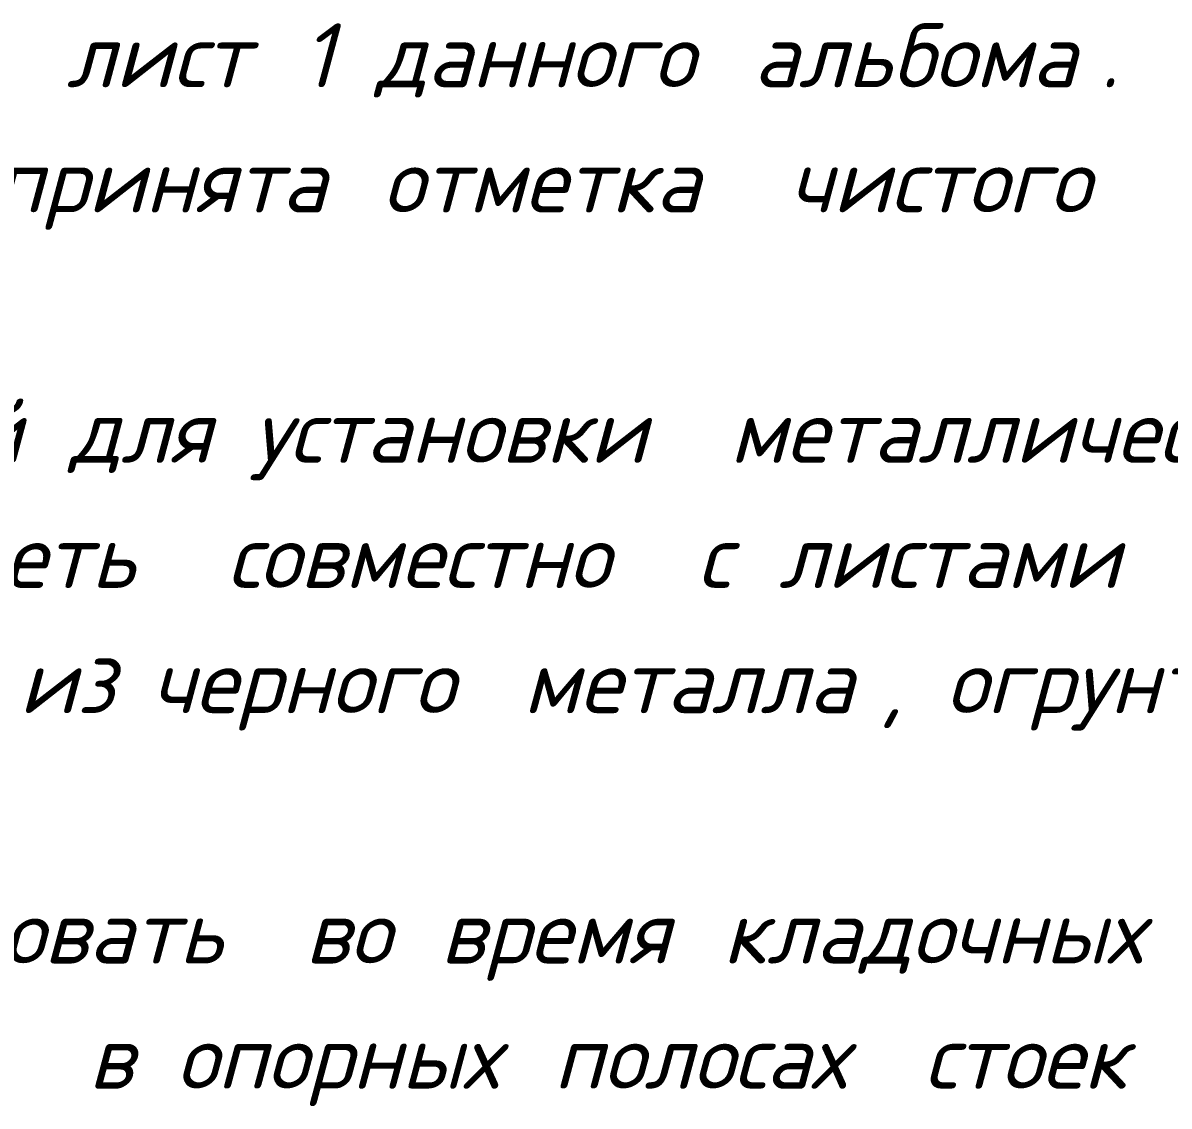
# Model space of a CAD drawing. Header units: millimetres. Extents: x 5003 to 30475, y -140 to 6930.
# Drawn here: x 11972 to 16453, y -140 to 4095 of the extents above; entities that cross this region are included whole.
import ezdxf

# ---------------------------------------------------------------- set-up
doc = ezdxf.new("R2010")
doc.units = ezdxf.units.MM
doc.layers.add('G-ANNO-TEXT', color=7, linetype='Continuous', lineweight=9)
doc.styles.add('ISOCPEUR_I_2', font='isocpeui.ttf', dxfattribs={"height": 250})

msp = doc.modelspace()

# ---------------------------------------------------------------- texts
at = {"layer": 'G-ANNO-TEXT', "char_height": 250, "attachment_point": 1, "style": 'ISOCPEUR_I_2'}
for s, insert, width in [(' 1 ', (12901.9, 4093.7), 545.148), ('\\fISOCPEUR|b0|i1|c204|p34|; ', (14668, 4093.7), 192.405), ('альбома', (14826.8, 4093.7), 1643.459), ('лист', (12141.3, 4093.7), 921.941), ('данного', (13351.7, 4093.7), 1595.358), ('\\fISOCPEUR|b0|i1|c204|p34|;.', (16182.8, 4093.7), 96.203), ('\\fISOCPEUR|b0|i1|c204|p34|; ', (13219.4, 3604.3), 192.405), ('\\fISOCPEUR|b0|i1|c204|p34|; ', (14806.9, 3604.3), 192.405), ('\\fISOCPEUR|b0|i1|c204|p34|; ', (16282, 3604.3), 192.405), ('принята', (11856.8, 3604.3), 1651.476), ('отметка', (13378.2, 3604.3), 1731.645), ('чистого', (14965.7, 3604.3), 1595.358), ('оснований', (10335.5, 2625.3), 2012.236), ('\\fISOCPEUR|b0|i1|c204|p34|; ', (11995.8, 2625.3), 192.405), ('\\fISOCPEUR|b0|i1|c204|p34|; ', (12710.1, 2625.3), 192.405), ('\\fISOCPEUR|b0|i1|c204|p34|; ', (14575.4, 2625.3), 192.405), ('для', (12154.5, 2625.3), 673.418), ('установки', (12868.9, 2625.3), 2068.354), ('металлических', (14734.2, 2625.3), 2990.294), ('\\fISOCPEUR|b0|i1|c204|p34|; ', (12610.9, 2135.8), 192.405), ('\\fISOCPEUR|b0|i1|c204|p34|; ', (14449.8, 2135.8), 192.405), ('\\fISOCPEUR|b0|i1|c204|p34|; ', (14767.3, 2135.8), 192.405), ('смотреть', (11043.3, 2135.8), 1899.999), ('совместно', (12769.7, 2135.8), 2036.286), ('\\fISOCPEUR|b0|i1|c204|p34|;с', (14608.5, 2135.8), 192.405), ('листами', (14926, 2135.8), 1643.459), ('\\fISOCPEUR|b0|i1|c204|p34|; ', (12313.3, 1646.3), 192.405), ('\\fISOCPEUR|b0|i1|c204|p34|; ', (13768.5, 1646.3), 192.405), ('из', (11956.1, 1646.3), 432.911), ('черного', (12472, 1646.3), 1571.307), ('металла', (13927.2, 1646.3), 1699.578), ('огрунтовать', (15580.9, 1646.3), 2605.484), (', ', (15329.5, 1646.3), 304.641), ('\\fISOCPEUR|b0|i1|c204|p34|; ', (12915.2, 667.4), 192.405), ('\\fISOCPEUR|b0|i1|c204|p34|; ', (13444.3, 667.4), 192.405), ('\\fISOCPEUR|b0|i1|c204|p34|; ', (14549, 667.4), 192.405), ('\\fISOCPEUR|b0|i1|c204|p34|; ', (16414.3, 667.4), 192.405), ('монтировать', (10745.6, 667.4), 2629.535), ('во', (13073.9, 667.4), 448.945), ('время', (13603.1, 667.4), 1146.413), ('кладочных', (14707.7, 667.4), 2068.354), ('\\fISOCPEUR|b0|i1|c204|p34|; ', (12068.5, 177.9), 192.405), ('\\fISOCPEUR|b0|i1|c204|p34|; ', (12412.5, 177.9), 192.405), ('\\fISOCPEUR|b0|i1|c204|p34|; ', (13887.5, 177.9), 192.405), ('\\fISOCPEUR|b0|i1|c204|p34|; ', (15336.1, 177.9), 192.405), ('\\fISOCPEUR|b0|i1|c204|p34|; ', (16440.8, 177.9), 192.405), ('\\fISOCPEUR|b0|i1|c204|p34|;в', (12227.3, 177.9), 224.473), ('опорных', (12571.2, 177.9), 1595.358), ('полосах', (14046.3, 177.9), 1563.291), ('стоек', (15494.9, 177.9), 1146.413)]:
    msp.add_mtext(s, dxfattribs=dict(at, insert=insert, width=width))

doc.saveas('drawing.dxf')
